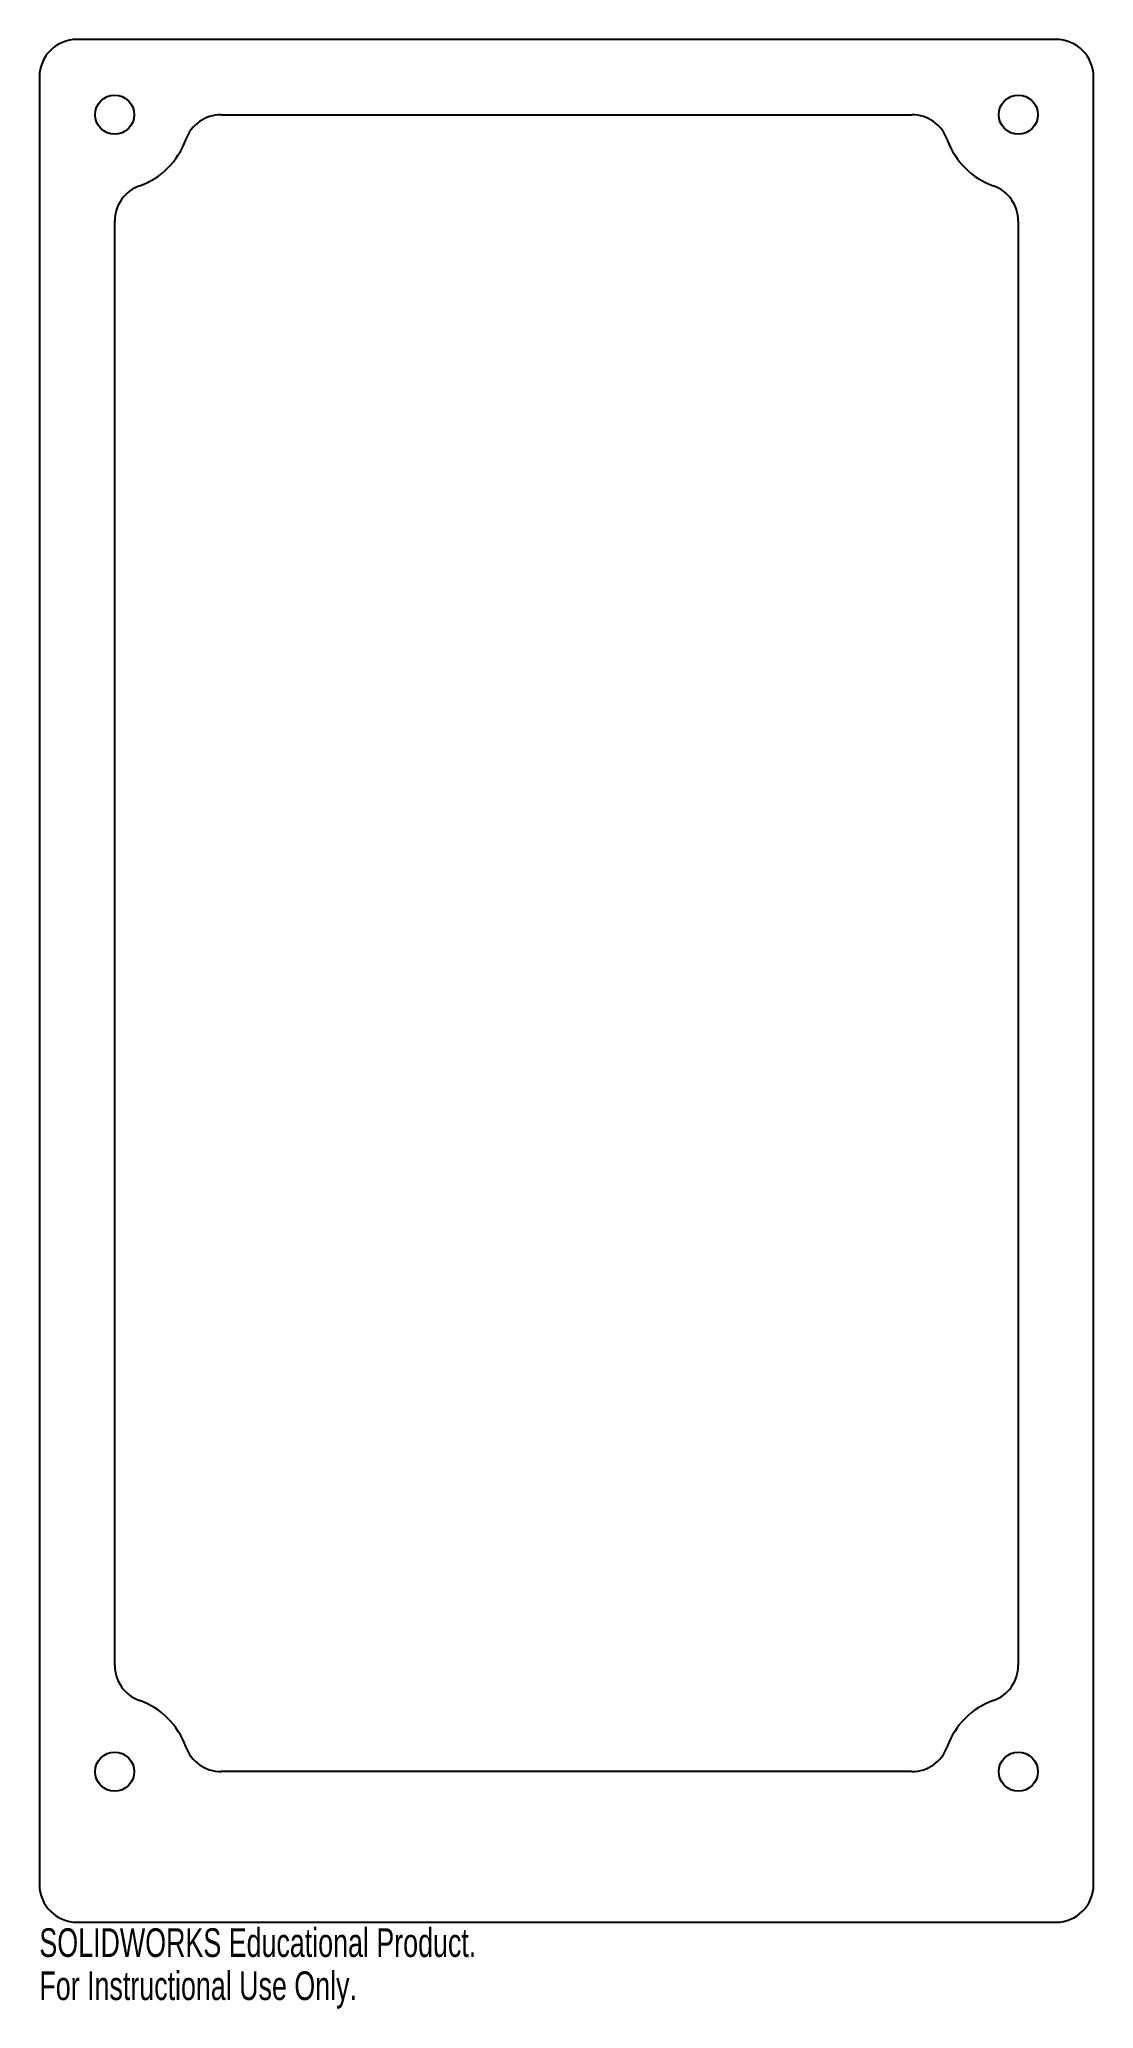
# Model space of a CAD drawing. Header units: inches. Extents: x -3.5 to 3.5, y -6.8 to 6.2.
import ezdxf

# ---------------------------------------------------------------- set-up
doc = ezdxf.new("R2010")
doc.units = ezdxf.units.IN
doc.header["$MEASUREMENT"] = 0
doc.styles.add('SLDTEXTSTYLE0', font='TXT', dxfattribs={"width": 0.7})

msp = doc.modelspace()

# ---------------------------------------------------------------- linework, layer by layer
at = {"color": 7, "linetype": 'Continuous', "lineweight": 25}
for p, q in [((3.25, 6.25), (-3.25, 6.25)), ((-3.5, 6), (-3.5, -6)), ((3.5, -6), (3.5, 6)), ((-2.293, 5.75), (2.293, 5.75)), ((-3, -4.543), (-3, 5.043)), ((3, 5.043), (3, -4.543)), ((2.293, -5.25), (-2.293, -5.25)), ((-3.25, -6.25), (3.25, -6.25))]:
    msp.add_line(p, q, dxfattribs=at)
for centre in [(-3, 5.75), (3, 5.75), (-3, -5.25), (3, -5.25)]:
    msp.add_circle(centre, 0.13, dxfattribs=at)
for centre, radius, start, end in [((-3.25, 6), 0.25, 90, 180), ((3.25, 6), 0.25, 0, 90), ((-2.293, 5.5), 0.25, 90, 160.5288), ((2.293, 5.5), 0.25, 19.4712, 90), ((-3, 5.75), 0.5, 289.4712, 340.5288), ((3, 5.75), 0.5, 199.4712, 250.5288), ((-2.75, 5.043), 0.25, 109.4712, 180), ((2.75, 5.043), 0.25, 0, 70.5288), ((-2.75, -4.543), 0.25, 180, 250.5288), ((2.75, -4.543), 0.25, 289.4712, 0), ((-3, -5.25), 0.5, 19.4712, 70.5288), ((3, -5.25), 0.5, 109.4712, 160.5288), ((-2.293, -5), 0.25, 199.4712, 270), ((2.293, -5), 0.25, 270, 340.5288), ((-3.25, -6), 0.25, 180, 270), ((3.25, -6), 0.25, 270, 0)]:
    msp.add_arc(centre, radius, start, end, dxfattribs=at)

# ---------------------------------------------------------------- texts
at = {"color": 7, "linetype": 'Continuous', "char_height": 0.1903, "attachment_point": 1, "style": 'SLDTEXTSTYLE0'}
for s, insert in [('SOLIDWORKS Educational Product.', (-3.5, -6.29)), ('For Instructional Use Only.', (-3.5, -6.576))]:
    msp.add_mtext(s, dxfattribs=dict(at, insert=insert))

doc.saveas('drawing.dxf')
